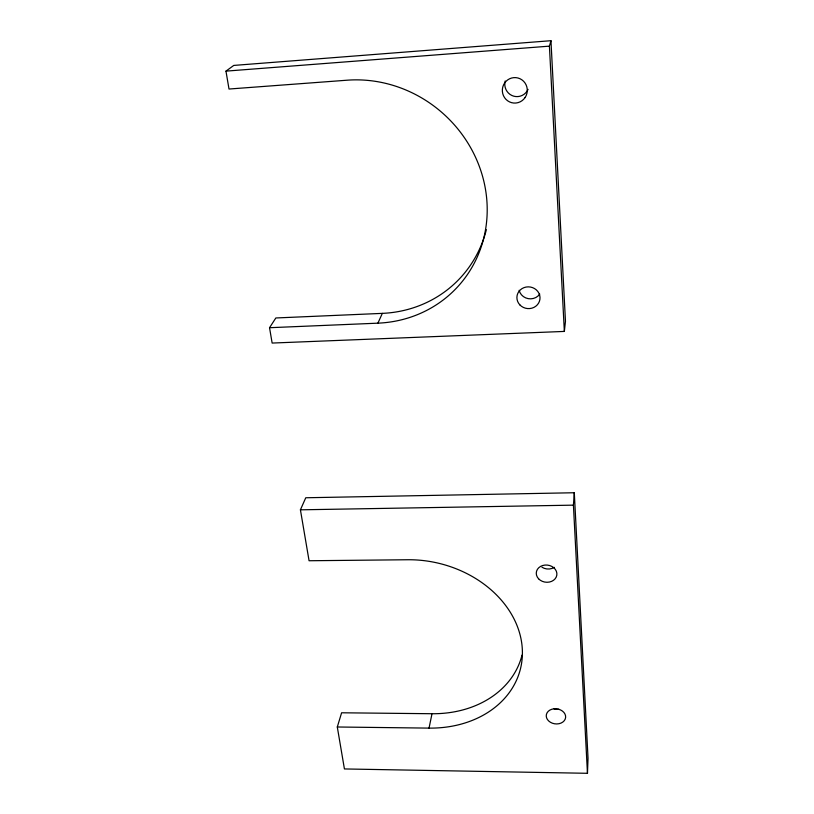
<?xml version="1.0" encoding="UTF-8"?>
<svg xmlns="http://www.w3.org/2000/svg" width="814" height="814" viewBox="0 0 814 814"><rect width="100%" height="100%" fill="white"/><g stroke="black" fill="none" stroke-linecap="round" stroke-linejoin="round"><path stroke-width="1.22" d="M587.464 773.3L588.034 758.231L574.297 492.745L305.769 497.761L300.417 509.818L309.066 560.744L407.763 559.747A103.704 82.855 13.9 0 1 521.855 644.037A103.704 82.855 13.9 0 1 429.039 728.113L337.301 726.994L344.424 768.945L587.464 773.3L573.422 505.148L574.297 492.745M564.356 331.42L565.465 321.296L550.956 40.7L233.771 65.425L225.966 71.133L229.009 89.031L347.191 80.199A126.251 117.989 41.6 0 1 486.243 194.475A126.251 117.989 41.6 0 1 377.899 323.168L269.536 327.716L272.141 343.06L564.356 331.42L549.419 46.144L550.956 40.7M429.039 728.113L432.01 713.725A102.076 82.102 13.9 0 0 522.039 655.087M337.301 726.994L341.605 712.789L432.01 713.725M377.899 323.168L382.346 313.37A123.901 116.158 42.7 0 0 486.355 229.69M269.536 327.716L275.844 317.969L382.346 313.37M225.966 71.133L549.419 46.144M300.417 509.818L573.422 505.148M554.283 567.348A10.175 8.516 6.9 0 1 541.961 567.226M558.933 709.269A9.565 7.479 7.2 0 1 554.029 708.801A9.707 7.54 7.4 0 0 548.717 721.001A9.707 7.54 7.4 0 0 565.15 719.25A9.707 7.54 7.4 0 0 554.069 708.862M528.072 89.398A12.515 12.23 -84.3 0 1 505.179 80.983M539.743 294.098A11.355 10.704 6.4 0 1 528.194 298.646A11.355 10.704 6.4 0 1 519.159 290.293M538.573 578.785A10.348 8.608 7.1 0 0 556.227 577.085A10.348 8.608 7.1 0 0 544.942 565.069A10.348 8.608 7.1 0 0 538.573 578.785M525.05 97.588A12.749 12.475 -85.7 0 0 515.873 77.635A12.749 12.475 -85.7 0 0 503.51 95.777A12.749 12.475 -85.7 0 0 525.05 97.588M519.861 304.884A11.569 10.867 6.9 0 0 539.448 301.261A11.569 10.867 6.9 0 0 526.068 287.057A11.569 10.867 6.9 0 0 519.861 304.884"/></g></svg>
